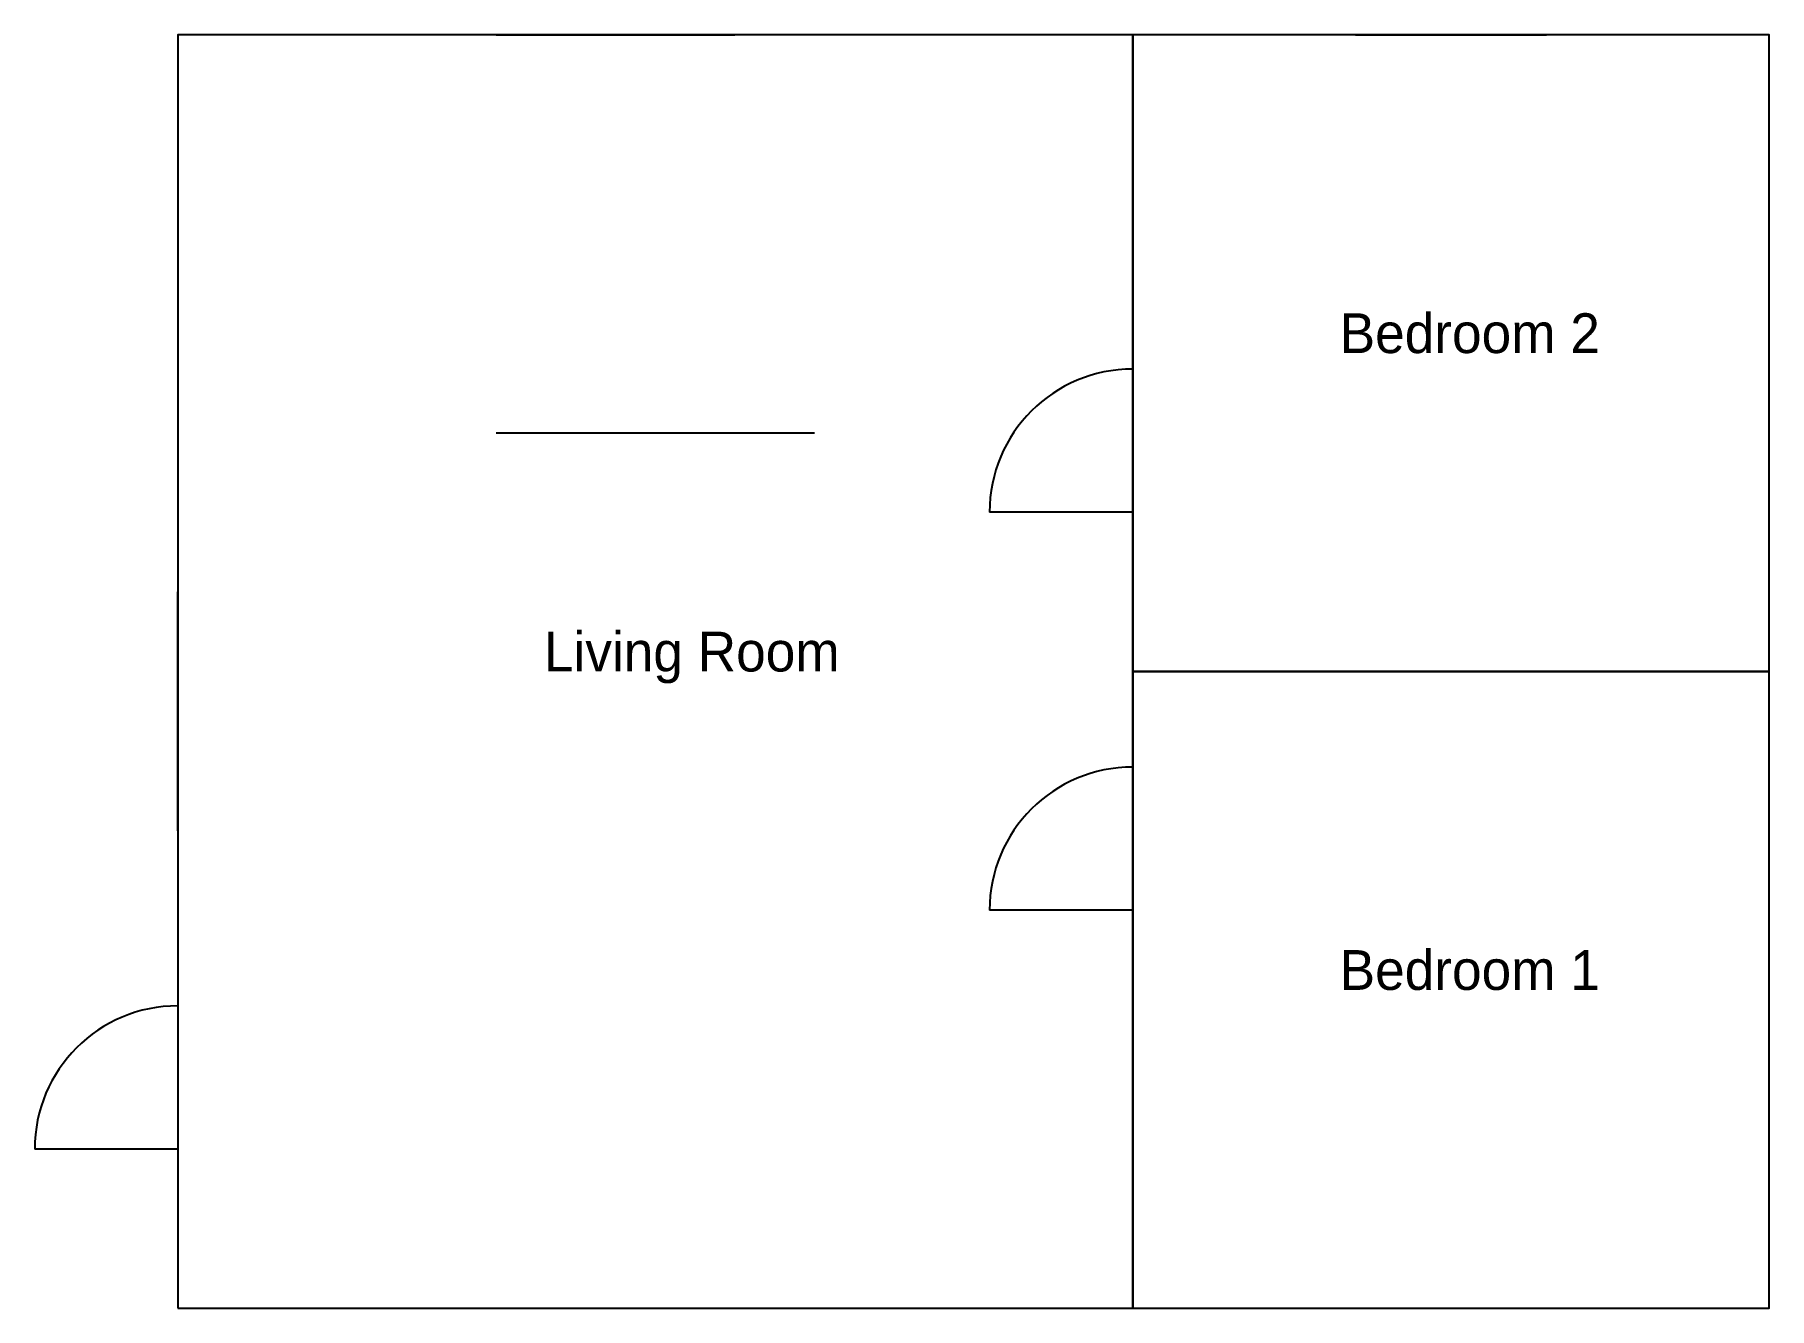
# Model space of a CAD drawing. Header units: millimetres. Extents: x -900 to 10000, y 0 to 8000.
import ezdxf

# ---------------------------------------------------------------- set-up
doc = ezdxf.new("R2010")
doc.units = ezdxf.units.MM
for name, color, linetype in [('DOORS', 3, 'Continuous'), ('ROOMS', 8, 'Continuous'), ('WALLS', 7, 'Continuous'), ('WINDOWS', 5, 'Continuous')]:
    doc.layers.add(name, color=color, linetype=linetype)

# ---------------------------------------------------------------- blocks, each defined once
blk = doc.blocks.new('DOOR_900')
blk.add_line((0, 0), (0, 900))
blk.add_arc((0, 0), 900, 0, 90)

msp = doc.modelspace()

# ---------------------------------------------------------------- linework, layer by layer
at = {"layer": 'ROOMS'}
for points in [[(0, 0), (6000, 0), (6000, 8000), (0, 8000)], [(6000, 4000), (10000, 4000), (10000, 8000), (6000, 8000)], [(6000, 0), (10000, 0), (10000, 4000), (6000, 4000)]]:
    msp.add_lwpolyline(points, close=True, dxfattribs=at)
at = {"layer": 'WALLS'}
for p, q in [((6000, 0), (6000, 8000)), ((2000, 5500), (4000, 5500)), ((6000, 4000), (10000, 4000))]:
    msp.add_line(p, q, dxfattribs=at)
msp.add_lwpolyline([(0, 0), (10000, 0), (10000, 8000), (0, 8000)], close=True, dxfattribs=at)
at = {"layer": 'WINDOWS'}
for p, q in [((2000, 8000), (3500, 8000)), ((7400, 8000), (8600, 8000)), ((0, 3000), (0, 4500)), ((1500, 0), (3000, 0)), ((7400, 0), (8600, 0))]:
    msp.add_line(p, q, dxfattribs=at)

# ---------------------------------------------------------------- block references
at = {"layer": 'DOORS', "rotation": 90}
for p in [(6000, 5000), (6000, 2500), (0, 1000)]:
    msp.add_blockref('DOOR_900', p, dxfattribs=at)

# ---------------------------------------------------------------- texts
at = {"layer": 'ROOMS'}
for s, p in [('Bedroom 2', (7300, 6000)), ('Living Room', (2300, 4000)), ('Bedroom 1', (7300, 2000))]:
    msp.add_text(s, height=250, dxfattribs=at).set_placement(p)

doc.saveas('drawing.dxf')
